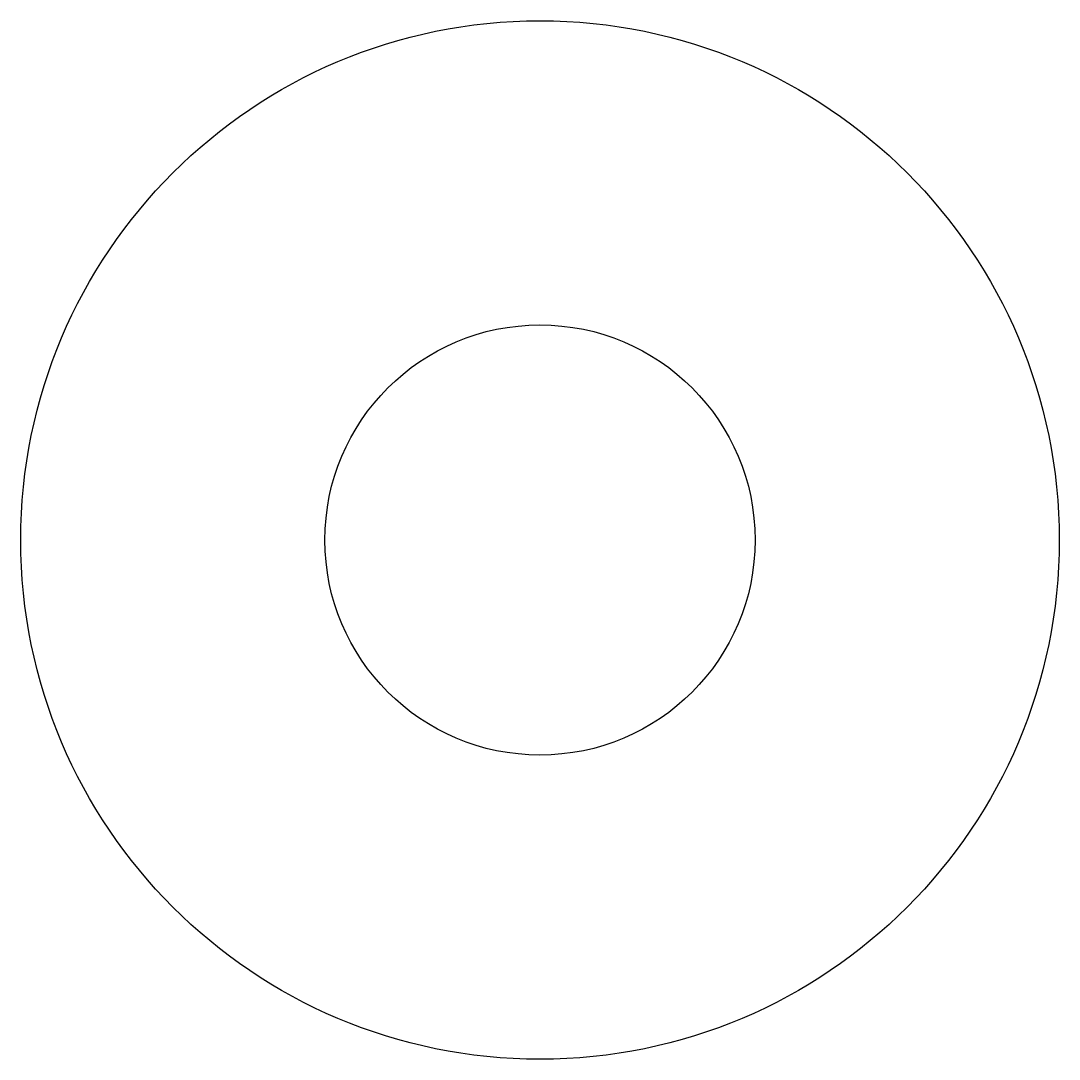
# Model space of a CAD drawing. Extents: x 0 to 7, y 0 to 7.
import ezdxf

# ---------------------------------------------------------------- set-up
doc = ezdxf.new("R2010")
doc.units = 0
doc.layers.add('CUT', color=1, linetype='CONTINUOUS')

msp = doc.modelspace()

# ---------------------------------------------------------------- linework, layer by layer
at = {"layer": 'CUT'}
for radius in [3.5, 1.45]:
    msp.add_circle((3.5, 3.5), radius, dxfattribs=at)

doc.saveas('drawing.dxf')
